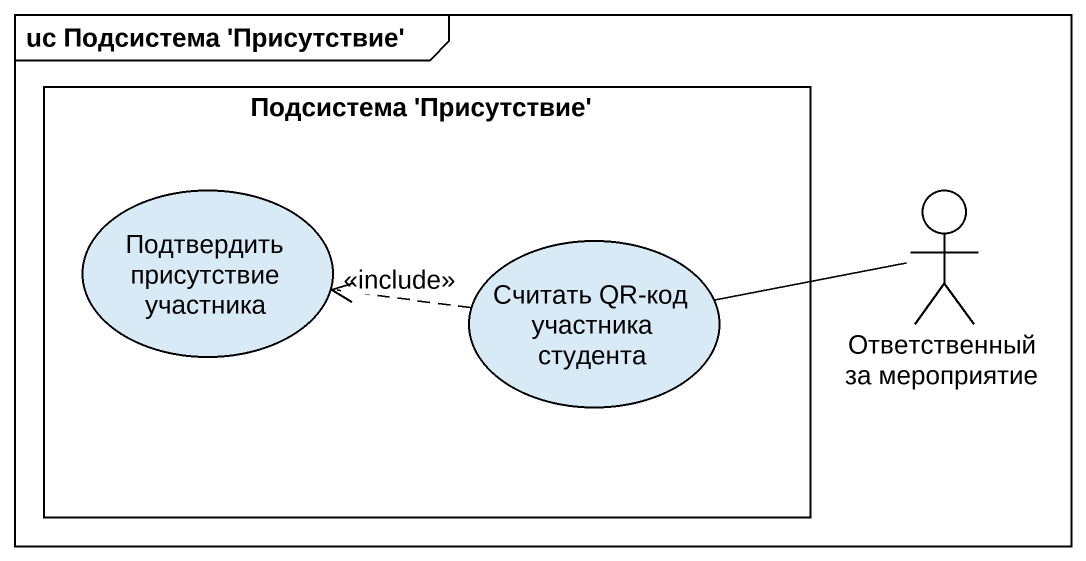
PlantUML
@startuml
mainframe uc Подсистема 'Присутствие'
rectangle "Подсистема 'Присутствие'" as Подсистема_Присутствие {
  usecase "Подтвердить присутствие участника" as Подтвердить_присутствие
  usecase "Считать QR-код участника студента" as Считать_QR_код_участника
}
actor "Ответственный за мероприятие" as Ответственный_за_мероприятие
Ответственный_за_мероприятие -left- Считать_QR_код_участника
Считать_QR_код_участника .left.> Подтвердить_присутствие : <<include>>
@enduml
